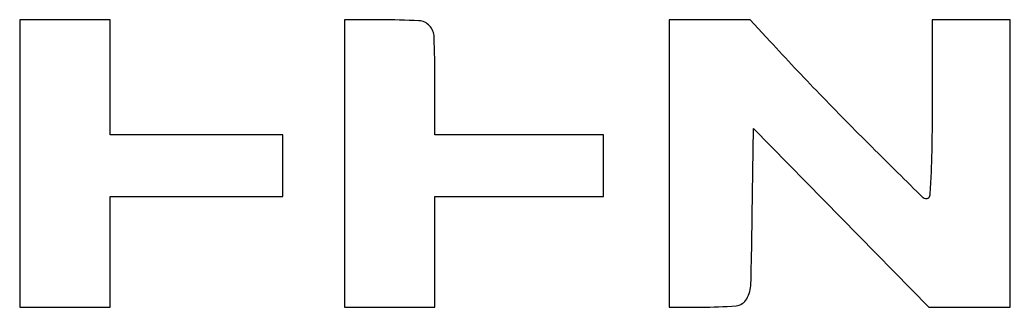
# Model space of a CAD drawing. Extents: x 0 to 241, y 0 to 70.
import ezdxf

# ---------------------------------------------------------------- set-up
doc = ezdxf.new("R2010")
doc.units = 0

msp = doc.modelspace()

# ---------------------------------------------------------------- linework, layer by layer
msp.add_lwpolyline([(0, 35), (0, 0), (11, 0), (22, 0), (22, 13.5), (22, 27), (43, 27), (64, 27), (64, 34.5), (64, 42), (43, 42), (22, 42), (22, 56), (22, 70), (11, 70), (0, 70)], close=True)
for points in [[(79, 35), (79, 0), (90, 0), (101, 0), (101, 13.5), (101, 27), (121.5, 27), (142, 27), (142, 34.5), (142, 42), (121.5, 42), (101, 42), (101, 55.383369, 0.008142), (100.830834, 65.771006, 0.177916), (99.707557, 68.545286, 0.199997), (97.096764, 69.771686, 0.010701), (87.75, 69.986345), (79, 70)], [(158, 35), (158, 0), (165.75, 0.013655, 0.019258), (174.297454, 0.358075, 0.250739), (176.886747, 2.018214, 0.121307), (177.904334, 5.725544, 0.003424), (178.230437, 22.361515), (178.5, 43.5), (199.854241, 21.75), (221.208481, 0), (231.104241, 0), (241, 0), (241, 35), (241, 70), (231.5, 70), (222, 70), (222, 48.559017, -0.003506), (221.936368, 39.483117, -0.00799), (221.730842, 32.634759, -0.003666), (221.443956, 27.25874, -0.24381), (220.984526, 26.490437, -0.346298), (219.839541, 26.620572, -0.000841), (207.308369, 39.056892, -0.005143), (194.609605, 51.964861, -0.005632), (182.562696, 64.75), (177.726316, 70), (167.863158, 70), (158, 70)]]:
    msp.add_lwpolyline(points, format="xyb", close=True)

doc.saveas('drawing.dxf')
